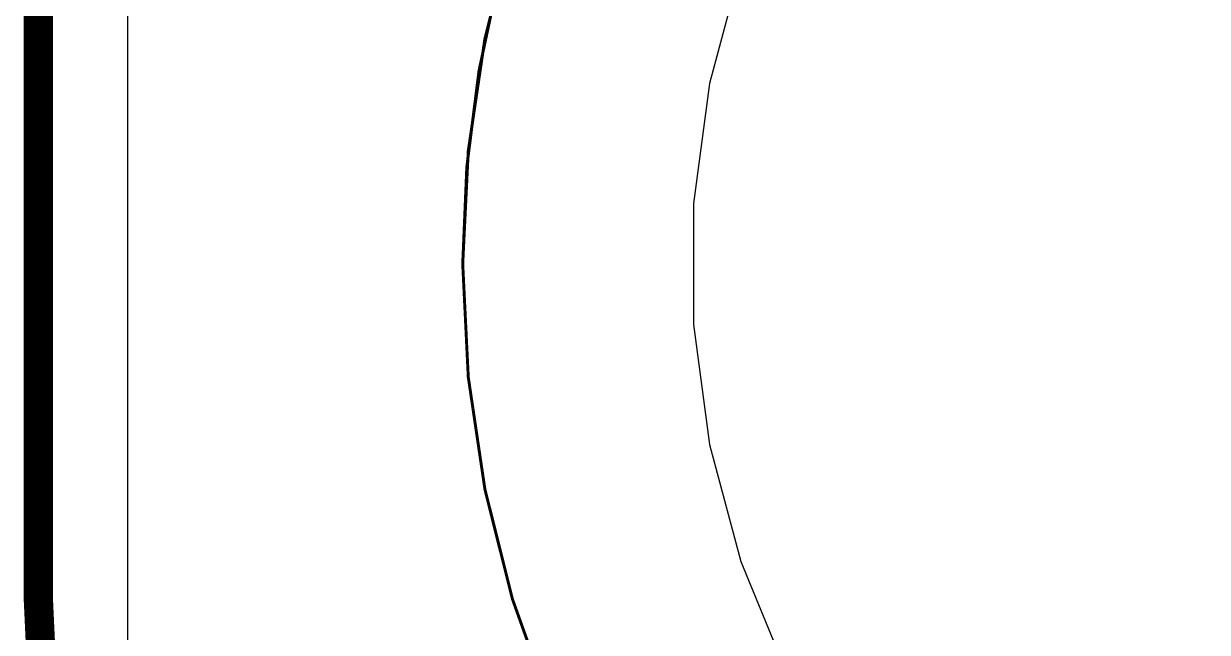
# Model space of a CAD drawing. Header units: inches. Extents: x -18 to 217, y -14 to 159.
# Drawn here: x -6.9 to -1.77, y -1.6 to 1.04 of the extents above; entities that cross this region are included whole.
import ezdxf

# ---------------------------------------------------------------- set-up
doc = ezdxf.new("R2010")
doc.units = ezdxf.units.IN
for name, color, linetype in [('Board Outline', 216, 'Continuous'), ('Bottom Layer', 5, 'Continuous'), ('Fabrication', 76, 'Continuous'), ('Multi-Layer', 9, 'Continuous'), ('Top Layer', 1, 'Continuous')]:
    doc.layers.add(name, color=color, linetype=linetype)

msp = doc.modelspace()

# ---------------------------------------------------------------- linework, layer by layer
at = {"layer": 'Board Outline', "const_width": 0.127}
msp.add_lwpolyline([(-6.839, -1.45), (-6.839, 82.4)], dxfattribs=at)
msp.add_lwpolyline([(-6.839, -1.45), (-6.839, 82.4)], dxfattribs=at)
msp.add_lwpolyline([(-6.839, -1.45), (-6.839, 82.4)], dxfattribs=at)
msp.add_lwpolyline([(-6.839, -1.45), (-6.839, 82.4)], dxfattribs=at)
at = {"layer": 'Board Outline', "const_width": 0.0635}
msp.add_lwpolyline([(-6.8708, -1.45, 1), (-6.8073, -1.45, 1)], format="xyb", close=True, dxfattribs=at)
msp.add_lwpolyline([(-6.8708, -1.45, 1), (-6.8073, -1.45, 1)], format="xyb", close=True, dxfattribs=at)
msp.add_lwpolyline([(-6.8708, -1.45, 1), (-6.8073, -1.45, 1)], format="xyb", close=True, dxfattribs=at)
msp.add_lwpolyline([(-6.8708, -1.45, 1), (-6.8073, -1.45, 1)], format="xyb", close=True, dxfattribs=at)
msp.add_lwpolyline([(-6.8708, -1.45, 1), (-6.8073, -1.45, 1)], format="xyb", close=True, dxfattribs=at)
msp.add_lwpolyline([(-6.8708, -1.45, 1), (-6.8073, -1.45, 1)], format="xyb", close=True, dxfattribs=at)
msp.add_lwpolyline([(-6.8708, -1.45, 1), (-6.8073, -1.45, 1)], format="xyb", close=True, dxfattribs=at)
msp.add_lwpolyline([(-6.8708, -1.45, 1), (-6.8073, -1.45, 1)], format="xyb", close=True, dxfattribs=at)
at = {"layer": 'Board Outline', "const_width": 0.127}
msp.add_lwpolyline([(-1.839, -6.45, -0.414214), (-6.839, -1.45)], format="xyb", dxfattribs=at)
msp.add_lwpolyline([(-1.839, -6.45, -0.414214), (-6.839, -1.45)], format="xyb", dxfattribs=at)
msp.add_lwpolyline([(-1.839, -6.45, -0.414214), (-6.839, -1.45)], format="xyb", dxfattribs=at)
msp.add_lwpolyline([(-1.839, -6.45, -0.414214), (-6.839, -1.45)], format="xyb", dxfattribs=at)
at = {"layer": 'Bottom Layer'}
for p, q in [((-6.4506, -1.45), (-6.4505, 82.3999)), ((-3.7958, 1.2885), (-3.9316, 0.782)), ((-3.9316, 0.782), (-4, 0.2622)), ((-4, 0.2622), (-4, -0.2622)), ((-4, -0.2622), (-3.9316, -0.782)), ((-3.9316, -0.782), (-3.7958, -1.2885)), ((-3.7958, -1.2885), (-3.5952, -1.773)), ((-6.4505, -1.7523), (-6.4506, -1.45))]:
    msp.add_line(p, q, dxfattribs=at)
at = {"layer": 'Fabrication', "const_width": 0.0127}
for points in [[(-3.2445, 5.0473, -0.992827), (3.3164, -4.9999)], [(-3.2445, 5.0473, -0.992827), (3.3164, -4.9999)], [(-4.5643, 2.042, -1.839785), (-0.0003, -4.9999)], [(-4.5643, 2.042, -1.839785), (-0.0003, -4.9999)], [(-5.0003, 0.0001, -0.105562), (-4.5643, 2.042)], [(-5.0003, 0.0001, -0.105562), (-4.5643, 2.042)], [(-0.0003, -4.9999, -0.414213), (-5.0003, 0.0001)], [(-0.0003, -4.9999, -0.414213), (-5.0003, 0.0001)]]:
    msp.add_lwpolyline(points, format="xyb", dxfattribs=at)
at = {"layer": 'Fabrication'}
for points, const_width in [([(4.9997, 0.0001, 1), (-5.0003, 0.0001, 1)], 0.0127), ([(4.9997, 0.0001, 1), (-5.0003, 0.0001, 1)], 0.0127), ([(-5.0034, 0.0001, 1), (-4.9971, 0.0001, 1)], 0.00635), ([(-5.0034, 0.0001, 1), (-4.9971, 0.0001, 1)], 0.00635), ([(-5.0034, 0.0001, 1), (-4.9971, 0.0001, 1)], 0.00635), ([(-5.0034, 0.0001, 1), (-4.9971, 0.0001, 1)], 0.00635), ([(-5.0034, 0.0001, 1), (-4.9971, 0.0001, 1)], 0.00635), ([(-5.0034, 0.0001, 1), (-4.9971, 0.0001, 1)], 0.00635)]:
    msp.add_lwpolyline(points, format="xyb", close=True, dxfattribs=dict(at, const_width=const_width))
at = {"layer": 'Multi-Layer'}
for p, q in [((-3.7958, 1.2885), (-3.9316, 0.782)), ((-3.9316, 0.782), (-4, 0.2622)), ((-4, 0.2622), (-4, 0)), ((-4, 0), (-4, 0)), ((-4, 0), (-4, -0.2622)), ((-4, -0.2622), (-3.9316, -0.782)), ((-3.9316, -0.782), (-3.7958, -1.2885)), ((-3.7958, -1.2885), (-3.5952, -1.773))]:
    msp.add_line(p, q, dxfattribs=at)
at = {"layer": 'Top Layer'}
for p, q in [((-6.4506, -1.45), (-6.4505, 82.3999)), ((-3.7958, 1.2885), (-3.9316, 0.782)), ((-3.9316, 0.782), (-4, 0.2622)), ((-4, 0.2622), (-4, -0.2622)), ((-4, -0.2622), (-3.9316, -0.782)), ((-3.9316, -0.782), (-3.7958, -1.2885)), ((-3.7958, -1.2885), (-3.5952, -1.773)), ((-6.4505, -1.7523), (-6.4506, -1.45))]:
    msp.add_line(p, q, dxfattribs=at)

doc.saveas('drawing.dxf')
